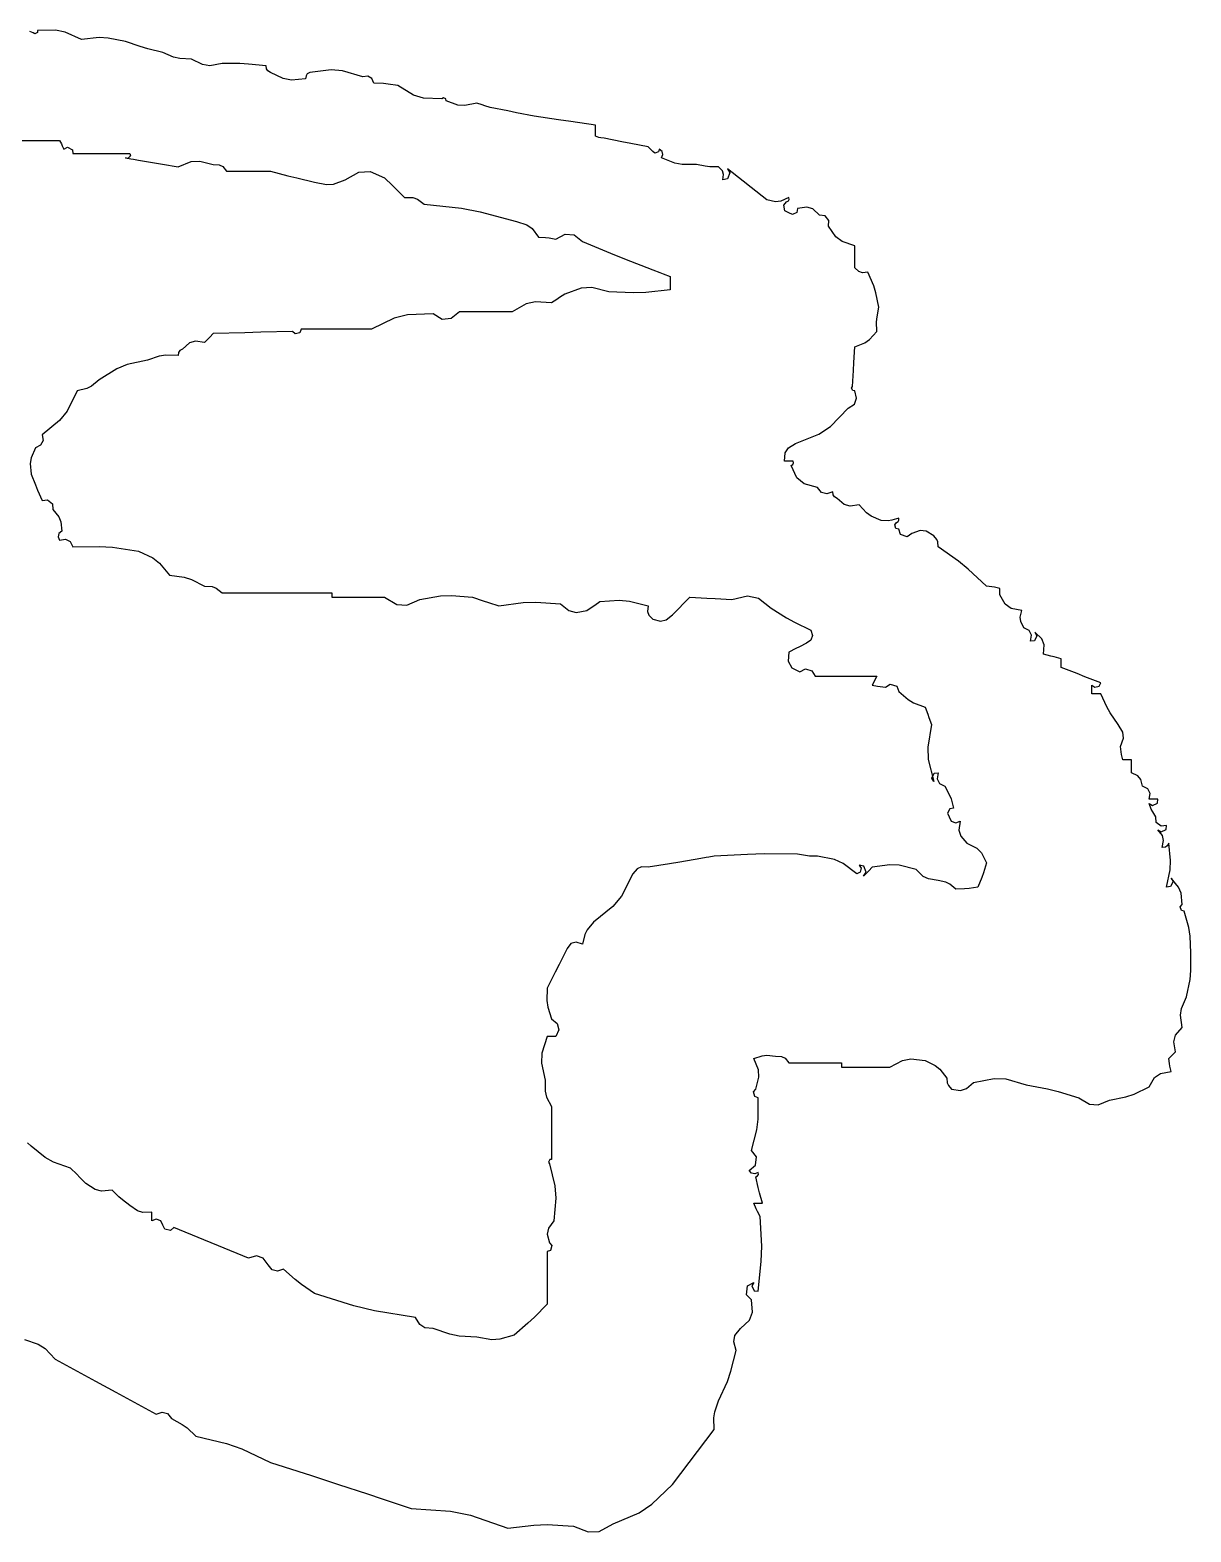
# Model space of a CAD drawing. Header units: millimetres. Extents: x 539196 to 807275, y 431843 to 1156631.
# Drawn here: x 624197.3 to 624396.7, y 434165.6 to 434423.6 of the extents above; entities that cross this region are included whole.
import ezdxf

# ---------------------------------------------------------------- set-up
doc = ezdxf.new("R2010")
doc.units = ezdxf.units.MM
doc.header["$MEASUREMENT"] = 0

# ---------------------------------------------------------------- blocks, each defined once
blk = doc.blocks.new('nhgjnj')
for p, q in [((107.5436, 7.7949), (107.4921, 7.7804)), ((107.5707, 7.7992), (107.5436, 7.7949)), ((107.6241, 7.8012), (107.5707, 7.7992)), ((107.68, 7.8016), (107.6241, 7.8012)), ((107.7084, 7.7988), (107.68, 7.8016)), ((107.763, 7.7873), (107.7084, 7.7988)), ((107.4156, 7.762), (107.388, 7.7387)), ((107.388, 7.7387), (107.3986, 7.7451)), ((107.3986, 7.7451), (107.4144, 7.7372)), ((107.4353, 7.7702), (107.4156, 7.762)), ((107.4713, 7.7734), (107.4353, 7.7702)), ((107.4782, 7.7679), (107.4713, 7.7734)), ((107.49, 7.7719), (107.4782, 7.7679)), ((107.4921, 7.7804), (107.49, 7.7719)), ((107.7993, 7.7721), (107.763, 7.7873)), ((107.8213, 7.7689), (107.7993, 7.7721)), ((107.8603, 7.7734), (107.8213, 7.7689)), ((107.8846, 7.7531), (107.8603, 7.7734)), ((107.9054, 7.7474), (107.8846, 7.7531)), ((107.9367, 7.7526), (107.9054, 7.7474)), ((107.945, 7.7443), (107.9367, 7.7526)), ((107.9492, 7.7401), (107.945, 7.7443)), ((107.1503, 7.6957), (107.1379, 7.697)), ((107.1379, 7.697), (107.1379, 7.6859)), ((107.2233, 7.7072), (107.2112, 7.6919)), ((107.2336, 7.7235), (107.2213, 7.7248)), ((107.2213, 7.7248), (107.2233, 7.7072)), ((107.2415, 7.7077), (107.2336, 7.7235)), ((107.2529, 7.7115), (107.2351, 7.697)), ((107.2351, 7.697), (107.2415, 7.7077)), ((107.2682, 7.7153), (107.2529, 7.7115)), ((107.2907, 7.7109), (107.2682, 7.7153)), ((107.3322, 7.7373), (107.2768, 7.7318)), ((107.2768, 7.7318), (107.2855, 7.7267)), ((107.2855, 7.7267), (107.2894, 7.7209)), ((107.2894, 7.7209), (107.2907, 7.7109)), ((107.3612, 7.7359), (107.3322, 7.7373)), ((107.4157, 7.7248), (107.3612, 7.7359)), ((107.4144, 7.7372), (107.4157, 7.7248)), ((107.9575, 7.7318), (107.9492, 7.7401)), ((107.9743, 7.7338), (107.9575, 7.7318)), ((107.9827, 7.7352), (107.9743, 7.7338)), ((107.9992, 7.7387), (107.9827, 7.7352)), ((108.0049, 7.7053), (107.9992, 7.7387)), ((108.0184, 7.6861), (108.0049, 7.7053)), ((107.0962, 7.6484), (107.0751, 7.6433)), ((107.1047, 7.665), (107.0962, 7.6484)), ((107.1195, 7.6724), (107.1047, 7.665)), ((107.1379, 7.6693), (107.1195, 7.6724)), ((107.1379, 7.6859), (107.1379, 7.6804)), ((107.1379, 7.6804), (107.1379, 7.6693)), ((107.1581, 7.6799), (107.1503, 7.6957)), ((107.1518, 7.6693), (107.1581, 7.6799)), ((107.169, 7.6763), (107.1518, 7.6693)), ((107.1775, 7.6806), (107.169, 7.6763)), ((107.1935, 7.6901), (107.1775, 7.6806)), ((107.2112, 7.6919), (107.1935, 7.6901)), ((108.0478, 7.6693), (108.0184, 7.6861)), ((108.0705, 7.6216), (108.0478, 7.6693)), ((107.0295, 7.6137), (107.0129, 7.6137)), ((107.0129, 7.6137), (107.0129, 7.6026)), ((107.0129, 7.6026), (107.0129, 7.597)), ((107.0379, 7.6137), (107.0295, 7.6137)), ((107.0545, 7.6137), (107.0379, 7.6137)), ((107.0634, 7.6335), (107.0545, 7.6137)), ((107.0751, 7.6433), (107.0634, 7.6335)), ((108.079, 7.5959), (108.0705, 7.6216)), ((106.9017, 7.572), (106.8649, 7.5464)), ((106.9258, 7.5862), (106.9017, 7.572)), ((106.9448, 7.5881), (106.9258, 7.5862)), ((106.9712, 7.579), (106.9448, 7.5881)), ((106.988, 7.581), (106.9712, 7.579)), ((106.9963, 7.5824), (106.988, 7.581)), ((107.0129, 7.5859), (106.9963, 7.5824)), ((107.0129, 7.597), (107.0129, 7.5859)), ((108.0895, 7.5442), (108.079, 7.5959)), ((106.7698, 7.5164), (106.7504, 7.4664)), ((106.7802, 7.5118), (106.7698, 7.5164)), ((106.7838, 7.4977), (106.7802, 7.5118)), ((106.8452, 7.5352), (106.8045, 7.5164)), ((106.8045, 7.5164), (106.8045, 7.5053)), ((106.8649, 7.5464), (106.8452, 7.5352)), ((108.1044, 7.5082), (108.0895, 7.5442)), ((108.1025, 7.4805), (108.1044, 7.5082)), ((106.7504, 7.4664), (106.7406, 7.4414)), ((106.7767, 7.4887), (106.7838, 7.4977)), ((106.7878, 7.4887), (106.7767, 7.4887)), ((106.7934, 7.4887), (106.7878, 7.4887)), ((106.8045, 7.4887), (106.7934, 7.4887)), ((106.8045, 7.5053), (106.8045, 7.4998)), ((106.8045, 7.4998), (106.8045, 7.4887)), ((108.0826, 7.447), (108.1025, 7.4805)), ((106.7406, 7.4414), (106.7211, 7.3914)), ((108.0619, 7.3814), (108.0826, 7.447)), ((106.6878, 7.3692), (106.685, 7.3581)), ((106.6934, 7.3914), (106.6878, 7.3692)), ((106.7045, 7.3914), (106.6934, 7.3914)), ((106.71, 7.3914), (106.7045, 7.3914)), ((106.7211, 7.3914), (106.71, 7.3914)), ((108.0535, 7.3478), (108.0619, 7.3814)), ((106.6305, 7.3299), (106.61, 7.3081)), ((106.6496, 7.3376), (106.6305, 7.3299)), ((106.6795, 7.3358), (106.6496, 7.3376)), ((106.685, 7.3581), (106.6795, 7.3358)), ((108.0409, 7.2803), (108.0535, 7.3478)), ((106.5961, 7.2733), (106.5759, 7.2636)), ((106.6046, 7.2899), (106.5961, 7.2733)), ((106.6194, 7.2974), (106.6046, 7.2899)), ((106.61, 7.3081), (106.6207, 7.3144)), ((106.6378, 7.2942), (106.6194, 7.2974)), ((106.6207, 7.3144), (106.6365, 7.3065)), ((106.6365, 7.3065), (106.6378, 7.2942)), ((108.0223, 7.2162), (108.0409, 7.2803)), ((106.5348, 7.233), (106.5214, 7.2138)), ((106.5405, 7.2664), (106.5348, 7.233)), ((106.5625, 7.262), (106.5405, 7.2664)), ((106.5759, 7.2636), (106.5625, 7.262)), ((106.4675, 7.1804), (106.4661, 7.172)), ((106.4711, 7.1969), (106.4675, 7.1804)), ((106.4794, 7.1969), (106.4711, 7.1969)), ((106.4836, 7.1969), (106.4794, 7.1969)), ((106.4919, 7.1969), (106.4836, 7.1969)), ((106.5214, 7.2138), (106.4919, 7.1969)), ((108.0208, 7.179), (108.0223, 7.2162)), ((108.0339, 7.1136), (108.0208, 7.179)), ((106.4641, 7.1552), (106.4106, 7.0972)), ((106.4661, 7.172), (106.4641, 7.1552)), ((107.2927, 7.1243), (107.3077, 7.1394)), ((107.3077, 7.1394), (107.3393, 7.1552)), ((107.3393, 7.1552), (107.3704, 7.1455)), ((107.3704, 7.1455), (107.3857, 7.1399)), ((107.3857, 7.1399), (107.4157, 7.1275)), ((107.4157, 7.1275), (107.4202, 7.0999)), ((106.4106, 7.0972), (106.3854, 7.0664)), ((107.255, 7.0736), (107.2768, 7.0927)), ((107.2768, 7.0927), (107.2927, 7.1243)), ((107.4202, 7.0999), (107.4216, 7.0859)), ((107.4216, 7.0859), (107.4227, 7.058)), ((108.0531, 7.0918), (108.0339, 7.1136)), ((108.0587, 7.0728), (108.0531, 7.0918)), ((106.3854, 7.0664), (106.3391, 7.0024)), ((107.0962, 7.0233), (107.1227, 7.0372)), ((107.1227, 7.0372), (107.1369, 7.0429)), ((107.1369, 7.0429), (107.1657, 7.0511)), ((107.1657, 7.0511), (107.1682, 7.0389)), ((107.1682, 7.0389), (107.1822, 7.0319)), ((107.1822, 7.0319), (107.1935, 7.0372)), ((107.1935, 7.0372), (107.207, 7.0435)), ((107.207, 7.0435), (107.2128, 7.058)), ((107.2128, 7.058), (107.2074, 7.0719)), ((107.2074, 7.0719), (107.2361, 7.0679)), ((107.2361, 7.0679), (107.255, 7.0736)), ((107.4063, 7.0393), (107.4001, 7.0267)), ((107.4227, 7.058), (107.4063, 7.0393)), ((108.02, 7.0302), (108.035, 7.0312)), ((108.035, 7.0312), (108.0433, 7.0345)), ((108.0433, 7.0345), (108.0548, 7.0441)), ((108.0548, 7.0441), (108.0587, 7.0728)), ((106.3044, 6.9885), (106.2902, 6.9645)), ((106.3159, 6.9981), (106.3044, 6.9885)), ((106.3242, 7.0015), (106.3159, 6.9981)), ((106.3391, 7.0024), (106.3242, 7.0015)), ((107.0122, 6.9708), (107.0823, 6.9885)), ((107.0559, 6.9901), (107.0545, 7.0024)), ((107.0545, 7.0024), (107.0729, 6.9992)), ((107.0717, 6.9822), (107.0559, 6.9901)), ((107.0823, 6.9885), (107.0717, 6.9822)), ((107.0729, 6.9992), (107.0878, 7.0067)), ((107.0878, 7.0067), (107.0962, 7.0233)), ((107.3949, 7.0024), (107.3901, 6.9717)), ((107.4001, 7.0267), (107.3949, 7.0024)), ((107.9645, 6.9608), (107.98, 6.9928)), ((107.98, 6.9928), (107.9922, 7.008)), ((107.9922, 7.008), (108.02, 7.0302)), ((106.2902, 6.9645), (106.2883, 6.9455)), ((106.2883, 6.9455), (106.2974, 6.9191)), ((106.8325, 6.9247), (106.8462, 6.9608)), ((106.8462, 6.9608), (106.8684, 6.9691)), ((106.8684, 6.9691), (106.8795, 6.9733)), ((106.8795, 6.9733), (106.9017, 6.9816)), ((106.9017, 6.9816), (106.973, 6.9693)), ((106.973, 6.9693), (107.0122, 6.9708)), ((107.3819, 6.9552), (107.3602, 6.933)), ((107.3901, 6.9717), (107.3819, 6.9552)), ((107.9592, 6.9158), (107.9645, 6.9608)), ((106.2974, 6.9191), (106.3076, 6.9047)), ((106.3076, 6.9047), (106.3003, 6.8828)), ((106.7975, 6.8774), (106.8223, 6.9071)), ((106.8223, 6.9071), (106.8325, 6.9247)), ((107.3602, 6.933), (107.3466, 6.879)), ((107.9641, 6.8896), (107.9592, 6.9158)), ((107.9853, 6.8496), (107.9641, 6.8896)), ((106.255, 6.8783), (106.2488, 6.8774)), ((106.2488, 6.8774), (106.2555, 6.856)), ((106.2597, 6.8759), (106.255, 6.8783)), ((106.2555, 6.856), (106.257, 6.8442)), ((106.257, 6.8442), (106.2558, 6.8218)), ((106.2627, 6.8705), (106.2597, 6.8759)), ((106.2695, 6.8649), (106.2627, 6.8705)), ((106.2814, 6.8689), (106.2695, 6.8649)), ((106.2835, 6.8774), (106.2814, 6.8689)), ((106.3003, 6.8828), (106.2835, 6.8774)), ((106.7735, 6.8501), (106.7808, 6.872)), ((106.7837, 6.8357), (106.7735, 6.8501)), ((106.7808, 6.872), (106.7975, 6.8774)), ((107.3466, 6.879), (107.3451, 6.8491)), ((107.3451, 6.8491), (107.3532, 6.7941)), ((107.9853, 6.7885), (107.9853, 6.8496)), ((105.5136, 6.7985), (105.4709, 6.7802)), ((105.5363, 6.8056), (105.5136, 6.7985)), ((105.582, 6.8149), (105.5363, 6.8056)), ((105.6121, 6.809), (105.582, 6.8149)), ((105.6277, 6.8076), (105.6121, 6.809)), ((105.6584, 6.8079), (105.6277, 6.8076)), ((105.6836, 6.7852), (105.6584, 6.8079)), ((106.2558, 6.8218), (106.2425, 6.7906)), ((106.7489, 6.7302), (106.7489, 6.8079)), ((106.7489, 6.8079), (106.76, 6.8024)), ((106.76, 6.8024), (106.7656, 6.7996)), ((106.7656, 6.7996), (106.7767, 6.7941)), ((106.7767, 6.7941), (106.7802, 6.8106)), ((106.7802, 6.8106), (106.7816, 6.819)), ((106.7816, 6.819), (106.7837, 6.8357)), ((107.3532, 6.7941), (107.3643, 6.7829)), ((105.469, 6.7513), (105.457, 6.7385)), ((105.4728, 6.7627), (105.469, 6.7513)), ((105.4709, 6.7802), (105.4728, 6.7627)), ((105.6943, 6.7699), (105.6836, 6.7852)), ((105.707, 6.7385), (105.6943, 6.7699)), ((106.2319, 6.7755), (106.2071, 6.7524)), ((106.2071, 6.7524), (106.2111, 6.7236)), ((106.2425, 6.7906), (106.2319, 6.7755)), ((107.3499, 6.7669), (107.3463, 6.7524)), ((107.3463, 6.7524), (107.3561, 6.7584)), ((107.3684, 6.7743), (107.3499, 6.7669)), ((107.3561, 6.7584), (107.3683, 6.7553)), ((107.3643, 6.7829), (107.3699, 6.7774)), ((107.3683, 6.7553), (107.3741, 6.7454)), ((107.381, 6.7663), (107.3684, 6.7743)), ((107.3699, 6.7774), (107.381, 6.7663)), ((107.9853, 6.7579), (107.9853, 6.7885)), ((107.9853, 6.6968), (107.9853, 6.7579)), ((105.3743, 6.699), (105.3592, 6.6789)), ((105.3875, 6.7385), (105.3743, 6.699)), ((105.4153, 6.7385), (105.3875, 6.7385)), ((105.4292, 6.7385), (105.4153, 6.7385)), ((105.457, 6.7385), (105.4292, 6.7385)), ((105.757, 6.7361), (105.707, 6.7385)), ((105.7821, 6.7347), (105.757, 6.7361)), ((105.832, 6.7315), (105.7821, 6.7347)), ((105.8374, 6.7284), (105.832, 6.7315)), ((105.8452, 6.7323), (105.8374, 6.7284)), ((105.8459, 6.7385), (105.8452, 6.7323)), ((105.869, 6.7443), (105.8459, 6.7385)), ((105.888, 6.7372), (105.869, 6.7443)), ((105.9015, 6.7176), (105.888, 6.7372)), ((105.9588, 6.6616), (105.9015, 6.7176)), ((106.2054, 6.7047), (106.1863, 6.6829)), ((106.2111, 6.7236), (106.2054, 6.7047)), ((106.7489, 6.6913), (106.7489, 6.7302)), ((107.3411, 6.7017), (107.3289, 6.6741)), ((107.3741, 6.7454), (107.3411, 6.7017)), ((105.3073, 6.6569), (105.2924, 6.645)), ((105.325, 6.6551), (105.3073, 6.6569)), ((105.3592, 6.6789), (105.325, 6.6551)), ((105.983, 6.6254), (105.9588, 6.6616)), ((106.1754, 6.6704), (106.1655, 6.669)), ((106.1655, 6.669), (106.1721, 6.6499)), ((106.1812, 6.6743), (106.1754, 6.6704)), ((106.1863, 6.6829), (106.1812, 6.6743)), ((106.7489, 6.6135), (106.7489, 6.6913)), ((107.3289, 6.6741), (107.3185, 6.6204)), ((107.9714, 6.6301), (107.9714, 6.6968)), ((107.9714, 6.6968), (107.977, 6.6968)), ((107.977, 6.6968), (107.9798, 6.6968)), ((107.9798, 6.6968), (107.9853, 6.6968)), ((105.2707, 6.6059), (105.2649, 6.5865)), ((105.2903, 6.6274), (105.2707, 6.6059)), ((105.2924, 6.645), (105.2903, 6.6274)), ((106.0126, 6.5509), (105.983, 6.6254)), ((106.1516, 6.6204), (106.1404, 6.5785)), ((106.1673, 6.6331), (106.1516, 6.6204)), ((106.1721, 6.6499), (106.1673, 6.6331)), ((106.6031, 6.5996), (106.6198, 6.605)), ((106.6198, 6.605), (106.6346, 6.6)), ((106.7256, 6.5827), (106.7315, 6.6033)), ((106.7315, 6.6033), (106.7489, 6.6135)), ((107.3185, 6.6204), (107.3176, 6.5953)), ((107.9714, 6.5968), (107.9714, 6.6301)), ((105.2649, 6.5865), (105.2694, 6.5579)), ((105.2694, 6.5579), (105.2816, 6.5553)), ((106.1404, 6.5785), (106.1213, 6.5556)), ((106.5776, 6.5483), (106.6031, 6.5996)), ((106.6346, 6.6), (106.6447, 6.5857)), ((106.6447, 6.5857), (106.6558, 6.5634)), ((106.6558, 6.5634), (106.6614, 6.5523)), ((106.7219, 6.5394), (106.735, 6.5648)), ((106.735, 6.5648), (106.7256, 6.5827)), ((107.3116, 6.5579), (107.3111, 6.4523)), ((107.3162, 6.5826), (107.3116, 6.5579)), ((107.3176, 6.5953), (107.3162, 6.5826)), ((107.9714, 6.5301), (107.9714, 6.5968)), ((105.2408, 6.531), (105.2347, 6.5301)), ((105.2347, 6.5301), (105.2462, 6.5047)), ((105.2456, 6.5286), (105.2408, 6.531)), ((105.2486, 6.5232), (105.2456, 6.5286)), ((105.2593, 6.5139), (105.2486, 6.5232)), ((105.277, 6.5174), (105.2593, 6.5139)), ((105.2833, 6.5301), (105.277, 6.5174)), ((105.2816, 6.5553), (105.2886, 6.5414)), ((105.2886, 6.5414), (105.2833, 6.5301)), ((106.0262, 6.5285), (106.0126, 6.5509)), ((106.0421, 6.5186), (106.0262, 6.5285)), ((106.0682, 6.5162), (106.0421, 6.5186)), ((106.0744, 6.5448), (106.0682, 6.544)), ((106.0682, 6.544), (106.0682, 6.5329)), ((106.0682, 6.5329), (106.0682, 6.5273)), ((106.0682, 6.5273), (106.0682, 6.5162)), ((106.0791, 6.5425), (106.0744, 6.5448)), ((106.0821, 6.5371), (106.0791, 6.5425)), ((106.1213, 6.5556), (106.0821, 6.5371)), ((106.5336, 6.4745), (106.5637, 6.5232)), ((106.5637, 6.5232), (106.5776, 6.5483)), ((106.6614, 6.5523), (106.6725, 6.5301)), ((106.6725, 6.5301), (106.701, 6.5278)), ((106.701, 6.5278), (106.7219, 6.5394)), ((107.9512, 6.5071), (107.9569, 6.5185)), ((107.9569, 6.5185), (107.9714, 6.5301)), ((105.2479, 6.4879), (105.2416, 6.4606)), ((105.2462, 6.5047), (105.2479, 6.4879)), ((106.5018, 6.4343), (106.5336, 6.4745)), ((107.9479, 6.4606), (107.9506, 6.4884)), ((107.9506, 6.4884), (107.9512, 6.5071)), ((105.2416, 6.4606), (105.2027, 6.4106)), ((106.4941, 6.3994), (106.5018, 6.4343)), ((107.3111, 6.4523), (107.3125, 6.3994)), ((107.9494, 6.4457), (107.9479, 6.4606)), ((107.9575, 6.419), (107.9494, 6.4457)), ((107.9935, 6.434), (107.9575, 6.419)), ((108.017, 6.4357), (107.9935, 6.434)), ((108.0548, 6.4259), (108.017, 6.4357)), ((108.0633, 6.4183), (108.0548, 6.4259)), ((108.0786, 6.4221), (108.0633, 6.4183)), ((108.0826, 6.4329), (108.0786, 6.4221)), ((108.1498, 6.4327), (108.0826, 6.4329)), ((108.1841, 6.4284), (108.1498, 6.4327)), ((108.2493, 6.412), (108.1841, 6.4284)), ((108.2691, 6.4274), (108.2493, 6.412)), ((108.2958, 6.4245), (108.2691, 6.4274)), ((108.3118, 6.4051), (108.2958, 6.4245)), ((108.3249, 6.4337), (108.3187, 6.4329)), ((108.3187, 6.4329), (108.3231, 6.4223)), ((108.3231, 6.4223), (108.3206, 6.4124)), ((108.3296, 6.4313), (108.3249, 6.4337)), ((108.3326, 6.4259), (108.3296, 6.4313)), ((108.3663, 6.4327), (108.3326, 6.4259)), ((108.383, 6.4369), (108.3663, 6.4327)), ((108.416, 6.4468), (108.383, 6.4369)), ((108.416, 6.4356), (108.416, 6.4468)), ((108.416, 6.4301), (108.416, 6.4356)), ((108.416, 6.419), (108.416, 6.4301)), ((108.4331, 6.4263), (108.416, 6.419)), ((108.4415, 6.4305), (108.4331, 6.4263)), ((108.4576, 6.4398), (108.4415, 6.4305)), ((108.552, 6.4442), (108.4576, 6.4398)), ((108.5998, 6.4428), (108.552, 6.4442)), ((108.6938, 6.4329), (108.5998, 6.4428)), ((108.6772, 6.3996), (108.666, 6.419)), ((108.666, 6.419), (108.6767, 6.4126)), ((108.6767, 6.4126), (108.6925, 6.4205)), ((108.6925, 6.4205), (108.6938, 6.4329)), ((108.7602, 6.4149), (108.7216, 6.412)), ((108.7852, 6.4053), (108.7602, 6.4149)), ((105.1833, 6.3856), (105.1444, 6.3356)), ((105.2027, 6.4106), (105.1833, 6.3856)), ((106.5058, 6.3495), (106.4941, 6.3994)), ((107.3125, 6.3994), (107.3185, 6.2939)), ((108.3206, 6.4124), (108.3118, 6.4051)), ((108.706, 6.396), (108.6772, 6.3996)), ((108.7216, 6.412), (108.706, 6.396)), ((108.8119, 6.3773), (108.7852, 6.4053)), ((108.8342, 6.3598), (108.8119, 6.3773)), ((105.1502, 6.3199), (105.1374, 6.3078)), ((105.1444, 6.3356), (105.157, 6.3436)), ((105.1617, 6.3237), (105.1502, 6.3199)), ((105.157, 6.3436), (105.1755, 6.3362)), ((105.1791, 6.3217), (105.1617, 6.3237)), ((105.1755, 6.3362), (105.1791, 6.3217)), ((106.5029, 6.2967), (106.5058, 6.3495)), ((108.854, 6.3558), (108.8342, 6.3598)), ((108.8814, 6.3634), (108.854, 6.3558)), ((108.947, 6.347), (108.8814, 6.3634)), ((108.9795, 6.3357), (108.947, 6.347)), ((109.0411, 6.3078), (108.9795, 6.3357)), ((105.1372, 6.2799), (105.1358, 6.2658)), ((105.1374, 6.3078), (105.1372, 6.2799)), ((106.5015, 6.2703), (106.5029, 6.2967)), ((107.3185, 6.2939), (107.3213, 6.2773)), ((107.3213, 6.2773), (107.3227, 6.2689)), ((109.0757, 6.296), (109.0411, 6.3078)), ((109.0949, 6.293), (109.0757, 6.296)), ((109.1314, 6.2939), (109.0949, 6.293)), ((109.201, 6.2413), (109.1314, 6.2939)), ((105.1305, 6.2384), (105.1303, 6.1931)), ((105.1358, 6.2658), (105.1305, 6.2384)), ((106.4989, 6.2175), (106.5015, 6.2703)), ((107.3227, 6.2689), (107.3254, 6.2523)), ((107.3254, 6.2523), (107.3366, 6.1856)), ((109.2357, 6.2149), (109.201, 6.2413)), ((105.1303, 6.1931), (105.1258, 6.1695)), ((106.5211, 6.1953), (106.4989, 6.2175)), ((106.5322, 6.1842), (106.5211, 6.1953)), ((106.5544, 6.162), (106.5322, 6.1842)), ((107.3366, 6.1856), (107.3421, 6.1522)), ((109.3051, 6.162), (109.2357, 6.2149)), ((105.0892, 6.1291), (105.0819, 6.1203)), ((105.0991, 6.1316), (105.0892, 6.1291)), ((105.1097, 6.1272), (105.0991, 6.1316)), ((105.1258, 6.1695), (105.1097, 6.1272)), ((105.4722, 6.1217), (105.4764, 6.1328)), ((105.4764, 6.1328), (105.4847, 6.155)), ((105.4847, 6.155), (105.5014, 6.155)), ((105.5014, 6.155), (105.5098, 6.155)), ((105.5098, 6.155), (105.5264, 6.155)), ((105.5264, 6.155), (105.5351, 6.0777)), ((106.5706, 6.1421), (106.5544, 6.162)), ((106.5746, 6.1243), (106.5706, 6.1421)), ((107.3421, 6.1522), (107.3532, 6.0856)), ((109.3678, 6.0972), (109.3051, 6.162)), ((105.0749, 6.0856), (105.0638, 6.03)), ((105.0805, 6.0911), (105.0749, 6.0856)), ((105.0833, 6.0939), (105.0805, 6.0911)), ((105.0819, 6.1203), (105.0904, 6.1181)), ((105.0888, 6.0995), (105.0833, 6.0939)), ((105.0943, 6.1063), (105.0888, 6.0995)), ((105.0904, 6.1181), (105.0943, 6.1063)), ((105.4285, 6.0103), (105.4639, 6.0995)), ((105.4639, 6.0995), (105.4722, 6.1217)), ((106.511, 6.0262), (106.5266, 6.0856)), ((106.5266, 6.0856), (106.5441, 6.0836)), ((106.5441, 6.0836), (106.5555, 6.0874)), ((106.5555, 6.0874), (106.5683, 6.0995)), ((106.5683, 6.0995), (106.5746, 6.1243)), ((107.3532, 6.0856), (107.3517, 6.0645)), ((109.3945, 6.0572), (109.3678, 6.0972)), ((105.5365, 6.0383), (105.5334, 5.9605)), ((105.5351, 6.0777), (105.5365, 6.0383)), ((107.3517, 6.0645), (107.3577, 6.0504)), ((107.3577, 6.0504), (107.3741, 6.0369)), ((107.3741, 6.0369), (107.4442, 6.0007)), ((109.4301, 5.9744), (109.3945, 6.0572)), ((105.0583, 6.0022), (105.0471, 5.9466)), ((105.0638, 6.03), (105.0583, 6.0022)), ((105.4104, 5.9658), (105.4285, 6.0103)), ((106.5081, 5.9939), (106.511, 6.0262)), ((106.5128, 5.9327), (106.5081, 5.9939)), ((107.4442, 6.0007), (107.4775, 5.9735)), ((105.0471, 5.9466), (105.0464, 5.9352)), ((105.3736, 5.8772), (105.4104, 5.9658)), ((105.5334, 5.9605), (105.5194, 5.9067)), ((107.4775, 5.9735), (107.5269, 5.9119)), ((109.4537, 5.9303), (109.4301, 5.9744)), ((105.0055, 5.9189), (104.9944, 5.8411)), ((105.0194, 5.9189), (105.0055, 5.9189)), ((105.0263, 5.9189), (105.0194, 5.9189)), ((105.0402, 5.9189), (105.0263, 5.9189)), ((105.0449, 5.9293), (105.0402, 5.9189)), ((105.0464, 5.9352), (105.0449, 5.9293)), ((105.5194, 5.9067), (105.521, 5.8738)), ((106.5239, 5.9161), (106.5128, 5.9327)), ((106.5294, 5.9077), (106.5239, 5.9161)), ((106.5405, 5.8911), (106.5294, 5.9077)), ((106.5469, 5.8573), (106.5405, 5.8911)), ((107.5269, 5.9119), (107.5511, 5.8925)), ((107.5511, 5.8925), (107.5662, 5.8849)), ((109.437, 5.8494), (109.4556, 5.8959)), ((109.4556, 5.8959), (109.4537, 5.9303)), ((105.3506, 5.8232), (105.3529, 5.8509)), ((105.3529, 5.8509), (105.3736, 5.8772)), ((105.521, 5.8738), (105.5403, 5.8216)), ((106.5412, 5.8345), (106.5469, 5.8573)), ((107.5662, 5.8849), (107.5963, 5.8772)), ((107.5963, 5.8772), (107.5896, 5.8581)), ((107.5896, 5.8581), (107.5945, 5.8412)), ((109.4324, 5.7661), (109.437, 5.8494)), ((104.9888, 5.8022), (104.9777, 5.7244)), ((104.9944, 5.8411), (104.9888, 5.8022)), ((105.3667, 5.7938), (105.3506, 5.8232)), ((105.5403, 5.8216), (105.5514, 5.8049)), ((105.5514, 5.8049), (105.557, 5.7966)), ((105.557, 5.7966), (105.5681, 5.7799)), ((106.5143, 5.7301), (106.5197, 5.8077)), ((106.5197, 5.8077), (106.5412, 5.8345)), ((107.5945, 5.8412), (107.6102, 5.8286)), ((107.6102, 5.8286), (107.6602, 5.8036)), ((107.6602, 5.8036), (107.6852, 5.791)), ((107.8325, 5.7799), (107.8471, 5.7976)), ((107.8471, 5.7976), (107.8669, 5.8025)), ((107.8669, 5.8025), (107.8881, 5.7938)), ((105.3597, 5.7383), (105.3612, 5.7606)), ((105.3612, 5.7606), (105.3626, 5.7718)), ((105.3626, 5.7718), (105.3667, 5.7938)), ((105.5681, 5.7799), (105.5647, 5.7288)), ((107.6852, 5.791), (107.7353, 5.766)), ((107.7353, 5.766), (107.7745, 5.7645)), ((107.7745, 5.7645), (107.7952, 5.7675)), ((107.7952, 5.7675), (107.8325, 5.7799)), ((107.8881, 5.7938), (107.8881, 5.7827)), ((107.8881, 5.7827), (107.8881, 5.7772)), ((107.8881, 5.7772), (107.8881, 5.766)), ((107.8881, 5.766), (107.9411, 5.7493)), ((107.9411, 5.7493), (107.9725, 5.7477)), ((107.9725, 5.7477), (108.027, 5.7591)), ((108.027, 5.7591), (108.0614, 5.7593)), ((108.0614, 5.7593), (108.0799, 5.764)), ((108.0799, 5.764), (108.1103, 5.7799)), ((108.1103, 5.7799), (108.177, 5.7799)), ((108.177, 5.7799), (108.2104, 5.7799)), ((108.2104, 5.7799), (108.277, 5.7799)), ((108.277, 5.7799), (108.2777, 5.7738)), ((108.2777, 5.7738), (108.2856, 5.7698)), ((108.2856, 5.7698), (108.2909, 5.773)), ((108.2909, 5.773), (108.3612, 5.7905)), ((108.3612, 5.7905), (108.3994, 5.7934)), ((108.3994, 5.7934), (108.4715, 5.7869)), ((108.4715, 5.7869), (108.4942, 5.7699)), ((108.4942, 5.7699), (108.5135, 5.766)), ((108.5135, 5.766), (108.541, 5.773)), ((108.541, 5.773), (108.5496, 5.7806)), ((108.5496, 5.7806), (108.5648, 5.7768)), ((108.5648, 5.7768), (108.5688, 5.766)), ((108.5688, 5.766), (108.6355, 5.766)), ((108.6355, 5.766), (108.6688, 5.766)), ((108.6688, 5.766), (108.7355, 5.766)), ((108.7355, 5.766), (108.7756, 5.7256)), ((109.4338, 5.7238), (109.4324, 5.7661)), ((104.9777, 5.7244), (104.9666, 5.6688)), ((105.3111, 5.6688), (105.3208, 5.7013)), ((105.3208, 5.7013), (105.3325, 5.718)), ((105.3325, 5.718), (105.3597, 5.7383)), ((105.5647, 5.7288), (105.5712, 5.6998)), ((106.5157, 5.6903), (106.5143, 5.7301)), ((108.7756, 5.7256), (108.7951, 5.7047)), ((108.7951, 5.7047), (108.8327, 5.6619)), ((109.444, 5.641), (109.4338, 5.7238)), ((104.9666, 5.6688), (104.961, 5.641)), ((105.28, 5.5541), (105.3111, 5.6688)), ((105.5712, 5.6998), (105.5959, 5.6549)), ((105.5959, 5.6549), (105.5959, 5.5882)), ((106.5266, 5.6132), (106.5157, 5.6903)), ((108.8327, 5.6619), (108.8461, 5.6165)), ((104.961, 5.641), (104.9499, 5.5854)), ((106.5155, 5.5799), (106.5266, 5.6132)), ((108.8461, 5.6165), (108.8476, 5.5904)), ((109.4028, 5.5232), (109.444, 5.641)), ((104.9414, 5.5605), (104.936, 5.5438)), ((104.9442, 5.5688), (104.9414, 5.5605)), ((104.9499, 5.5854), (104.9442, 5.5688)), ((105.5959, 5.5882), (105.5959, 5.5549)), ((106.4989, 5.5299), (106.51, 5.5632)), ((106.51, 5.5632), (106.5155, 5.5799)), ((108.8476, 5.5904), (108.8397, 5.5438)), ((104.936, 5.5438), (104.9437, 5.5055)), ((105.2688, 5.4951), (105.28, 5.5541)), ((105.5959, 5.5549), (105.5959, 5.4882)), ((106.4935, 5.4634), (106.4989, 5.5299)), ((108.8397, 5.5438), (108.8362, 5.4872)), ((109.3899, 5.4599), (109.4028, 5.5232)), ((104.9421, 5.4833), (104.9291, 5.4465)), ((104.9437, 5.5055), (104.9421, 5.4833)), ((105.2555, 5.3771), (105.2688, 5.4951)), ((105.5959, 5.4882), (105.6177, 5.4628)), ((106.495, 5.429), (106.4935, 5.4634)), ((108.8362, 5.4872), (108.8304, 5.4584)), ((104.9229, 5.4458), (104.919, 5.438)), ((104.919, 5.438), (104.9221, 5.4326)), ((104.9221, 5.4326), (104.9201, 5.3747)), ((104.9291, 5.4465), (104.9229, 5.4458)), ((105.6201, 5.4335), (105.6028, 5.4049)), ((105.6177, 5.4628), (105.6201, 5.4335)), ((106.5058, 5.3632), (106.495, 5.429)), ((108.8304, 5.4584), (108.8119, 5.4049)), ((109.3815, 5.3354), (109.3899, 5.4599)), ((104.9201, 5.3747), (104.9106, 5.3433)), ((105.2397, 5.356), (105.2555, 5.3771)), ((105.6028, 5.4049), (105.6058, 5.3247)), ((108.8097, 5.3787), (108.7997, 5.3627)), ((108.8119, 5.4049), (108.8097, 5.3787)), ((104.9106, 5.3433), (104.8804, 5.2937)), ((105.2347, 5.3409), (105.2397, 5.356)), ((105.2347, 5.3146), (105.2347, 5.3409)), ((105.6058, 5.3247), (105.6163, 5.2825)), ((106.5236, 5.3223), (106.5058, 5.3632)), ((106.5216, 5.2903), (106.5236, 5.3223)), ((108.7772, 5.3493), (108.7563, 5.2195)), ((108.7997, 5.3627), (108.7772, 5.3493)), ((109.3507, 5.2438), (109.3815, 5.3354)), ((104.8804, 5.2937), (104.8758, 5.2634)), ((105.1722, 5.252), (105.1972, 5.277)), ((105.1972, 5.277), (105.2097, 5.2895)), ((105.2097, 5.2895), (105.2347, 5.3146)), ((105.6163, 5.2825), (105.6515, 5.2104)), ((106.4989, 5.252), (106.5216, 5.2903)), ((104.8744, 5.248), (104.8735, 5.2173)), ((104.8758, 5.2634), (104.8744, 5.248)), ((105.1527, 5.2059), (105.1722, 5.252)), ((106.4989, 5.1854), (106.4989, 5.252)), ((109.3354, 5.1979), (109.3507, 5.2438)), ((104.8527, 5.1826), (104.8342, 5.1183)), ((104.8585, 5.2111), (104.8511, 5.1987)), ((104.8511, 5.1987), (104.8527, 5.1826)), ((104.8735, 5.2173), (104.8585, 5.2111)), ((105.1546, 5.1707), (105.1527, 5.2059)), ((105.6515, 5.2104), (105.6515, 5.1215)), ((106.4989, 5.152), (106.4989, 5.1854)), ((108.7563, 5.2195), (108.7408, 5.1549)), ((109.3051, 5.1062), (109.3354, 5.1979)), ((105.1791, 5.127), (105.1546, 5.1707)), ((106.4989, 5.0853), (106.4989, 5.152)), ((108.7408, 5.1549), (108.7008, 5.0298)), ((104.8342, 5.1183), (104.8312, 5.0824)), ((105.1921, 5.0902), (105.1791, 5.127)), ((105.1937, 5.068), (105.1921, 5.0902)), ((105.6515, 5.1215), (105.6515, 5.077)), ((106.485, 4.9464), (106.485, 5.0853)), ((106.485, 5.0853), (106.4905, 5.0853)), ((106.4905, 5.0853), (106.4933, 5.0853)), ((106.4933, 5.0853), (106.4989, 5.0853)), ((109.2767, 5.0202), (109.3051, 5.1062)), ((104.8312, 5.0824), (104.8388, 5.0159)), ((105.1861, 5.0298), (105.1937, 5.068)), ((105.6515, 5.077), (105.6515, 4.9881)), ((104.8388, 5.0159), (104.8438, 5.0072)), ((104.8438, 5.0072), (104.8497, 5.0033)), ((104.8497, 5.0033), (104.8596, 5.002)), ((104.8596, 5.002), (104.8635, 4.9569)), ((105.1727, 4.9741), (105.1861, 5.0298)), ((105.6515, 4.9881), (105.6622, 4.9841)), ((108.6726, 4.9891), (108.6572, 4.9695)), ((108.7008, 5.0298), (108.6726, 4.9891)), ((109.2628, 4.9772), (109.2767, 5.0202)), ((104.8635, 4.9569), (104.8587, 4.9315)), ((105.1513, 4.8908), (105.1658, 4.9463)), ((105.1658, 4.9463), (105.1727, 4.9741)), ((105.666, 4.9689), (105.6584, 4.9603)), ((105.6584, 4.9603), (105.6611, 4.8603)), ((105.6622, 4.9841), (105.666, 4.9689)), ((106.485, 4.877), (106.485, 4.9464)), ((108.6572, 4.9695), (108.6243, 4.9325)), ((109.2356, 4.8908), (109.2628, 4.9772)), ((104.8587, 4.9315), (104.8388, 4.8908)), ((108.6262, 4.8966), (108.6105, 4.8839)), ((108.6243, 4.9325), (108.631, 4.9134)), ((108.631, 4.9134), (108.6262, 4.8966)), ((104.8179, 4.877), (104.8127, 4.8216)), ((104.8279, 4.8783), (104.8179, 4.877)), ((104.8337, 4.8822), (104.8279, 4.8783)), ((104.8388, 4.8908), (104.8337, 4.8822)), ((105.1513, 4.8353), (105.1513, 4.8908)), ((105.6611, 4.8603), (105.6625, 4.8103)), ((106.485, 4.738), (106.485, 4.877)), ((108.5895, 4.8679), (108.5825, 4.8468)), ((108.5825, 4.8468), (108.5896, 4.8214)), ((108.6105, 4.8839), (108.5895, 4.8679)), ((109.1924, 4.8005), (109.2356, 4.8908)), ((104.8127, 4.8216), (104.8113, 4.7937)), ((105.1513, 4.8075), (105.1513, 4.8353)), ((105.1513, 4.7519), (105.1513, 4.8075)), ((105.6625, 4.8103), (105.6653, 4.7102)), ((108.5896, 4.8214), (108.5507, 4.7269)), ((109.1753, 4.7522), (109.1924, 4.8005)), ((104.8113, 4.7937), (104.811, 4.738)), ((105.1368, 4.7403), (105.1513, 4.7519)), ((109.1522, 4.6547), (109.1753, 4.7522)), ((104.811, 4.738), (104.8177, 4.6993)), ((105.1194, 4.6671), (105.1305, 4.7102)), ((105.1305, 4.7102), (105.1311, 4.7289)), ((105.1311, 4.7289), (105.1368, 4.7403)), ((105.6653, 4.7102), (105.6765, 4.6991)), ((106.4641, 4.6825), (106.4653, 4.7062)), ((106.4653, 4.7062), (106.4703, 4.7194)), ((106.4703, 4.7194), (106.485, 4.738)), ((108.5507, 4.7269), (108.5313, 4.6797)), ((104.8144, 4.6761), (104.7971, 4.6408)), ((104.8177, 4.6993), (104.8144, 4.6761)), ((105.121, 4.6405), (105.1194, 4.6671)), ((105.6765, 4.6991), (105.682, 4.6936)), ((105.682, 4.6936), (105.6931, 4.6825)), ((105.6931, 4.6825), (105.6892, 4.6537)), ((106.443, 4.6409), (106.4641, 4.6825)), ((108.5313, 4.6797), (108.4924, 4.5852)), ((104.7971, 4.6408), (104.7948, 4.6038)), ((105.1374, 4.5991), (105.121, 4.6405)), ((105.6892, 4.6537), (105.6948, 4.6348)), ((105.6948, 4.6348), (105.714, 4.613)), ((105.714, 4.613), (105.719, 4.6044)), ((106.4294, 4.5713), (106.4357, 4.6175)), ((106.4357, 4.6175), (106.443, 4.6409)), ((109.0967, 4.5783), (109.1151, 4.6113)), ((109.1151, 4.6113), (109.1265, 4.627)), ((109.1265, 4.627), (109.1522, 4.6547)), ((104.7904, 4.5847), (104.7763, 4.5505)), ((104.7948, 4.6038), (104.7904, 4.5847)), ((105.1291, 4.5491), (105.1374, 4.5991)), ((105.719, 4.6044), (105.7249, 4.6005)), ((105.7249, 4.6005), (105.7348, 4.5991)), ((105.7348, 4.5991), (105.7333, 4.5598)), ((106.3915, 4.5396), (106.4294, 4.5713)), ((108.4924, 4.5852), (108.5017, 4.5745)), ((108.5017, 4.5745), (108.4981, 4.5568)), ((109.0761, 4.5487), (109.0809, 4.5656)), ((109.0809, 4.5656), (109.0967, 4.5783)), ((104.7763, 4.5505), (104.7645, 4.5027)), ((105.1166, 4.4741), (105.1249, 4.5241)), ((105.1249, 4.5241), (105.1291, 4.5491)), ((105.7333, 4.5598), (105.7363, 4.5391)), ((105.7363, 4.5391), (105.7487, 4.5019)), ((106.353, 4.4741), (106.3749, 4.5185)), ((106.3749, 4.5185), (106.3915, 4.5396)), ((108.4549, 4.5158), (108.4438, 4.5158)), ((108.4438, 4.5158), (108.4446, 4.4868)), ((108.4604, 4.5158), (108.4549, 4.5158)), ((108.4715, 4.5158), (108.4604, 4.5158)), ((108.4719, 4.5442), (108.4661, 4.5297)), ((108.4661, 4.5297), (108.4715, 4.5158)), ((108.4854, 4.5505), (108.4719, 4.5442)), ((108.4981, 4.5568), (108.4854, 4.5505)), ((109.0133, 4.4019), (109.0828, 4.5297)), ((109.0828, 4.5297), (109.0761, 4.5487)), ((104.7575, 4.479), (104.7415, 4.4324)), ((104.7645, 4.5027), (104.7575, 4.479)), ((105.1138, 4.4574), (105.1166, 4.4741)), ((105.7487, 4.5019), (105.7633, 4.4375)), ((106.3411, 4.3914), (106.353, 4.4741)), ((108.4396, 4.47), (108.4229, 4.4463)), ((108.4446, 4.4868), (108.4396, 4.47)), ((104.7415, 4.4324), (104.7305, 4.3779)), ((105.0958, 4.4463), (105.1034, 4.448)), ((105.0958, 4.3741), (105.0958, 4.4463)), ((105.1034, 4.448), (105.1113, 4.4401)), ((105.1097, 4.4324), (105.1124, 4.4491)), ((105.1113, 4.4401), (105.1097, 4.4324)), ((105.1124, 4.4491), (105.1138, 4.4574)), ((105.7633, 4.4375), (105.7765, 4.4052)), ((108.4049, 4.4229), (108.3951, 4.4117)), ((108.4229, 4.4463), (108.4049, 4.4229)), ((104.7305, 4.3779), (104.729, 4.3488)), ((105.0958, 4.3379), (105.0958, 4.3741)), ((105.7765, 4.4052), (105.8112, 4.3491)), ((106.3383, 4.3492), (106.3411, 4.3914)), ((108.3951, 4.4117), (108.3743, 4.3907)), ((108.3743, 4.3907), (108.3771, 4.3565)), ((108.9786, 4.338), (109.0133, 4.4019)), ((104.729, 4.3488), (104.7346, 4.2935)), ((105.0958, 4.2657), (105.0958, 4.3379)), ((105.8112, 4.3491), (105.8313, 4.3254)), ((105.8313, 4.3254), (105.839, 4.3099)), ((106.3391, 4.2657), (106.3383, 4.3492)), ((108.3721, 4.3363), (108.3535, 4.3074)), ((108.3771, 4.3565), (108.3721, 4.3363)), ((108.9091, 4.2101), (108.9786, 4.338)), ((104.7346, 4.2935), (104.7112, 4.2418)), ((105.839, 4.3099), (105.8459, 4.2796)), ((105.8459, 4.2796), (105.91, 4.2485)), ((108.3243, 4.2782), (108.3048, 4.2588)), ((108.334, 4.2879), (108.3243, 4.2782)), ((108.3535, 4.3074), (108.334, 4.2879)), ((104.7112, 4.2418), (104.7051, 4.2112)), ((105.0541, 4.224), (105.0652, 4.2296)), ((105.0652, 4.2296), (105.0708, 4.2324)), ((105.0708, 4.2324), (105.0819, 4.2379)), ((105.0755, 4.2486), (105.0834, 4.2644)), ((105.0819, 4.2379), (105.0755, 4.2486)), ((105.0834, 4.2644), (105.0958, 4.2657)), ((105.91, 4.2485), (105.9405, 4.2241)), ((106.2607, 4.2277), (106.2905, 4.231)), ((106.2905, 4.231), (106.2978, 4.2221)), ((106.3151, 4.2424), (106.3225, 4.2572)), ((106.3183, 4.224), (106.3151, 4.2424)), ((106.3225, 4.2572), (106.3391, 4.2657)), ((108.3048, 4.2588), (108.2863, 4.2046)), ((104.7051, 4.2112), (104.7068, 4.1546)), ((105.0541, 4.1629), (105.0541, 4.224)), ((105.9405, 4.2241), (105.9849, 4.1685)), ((106.1911, 4.1861), (106.2033, 4.2014)), ((106.1932, 4.1685), (106.1911, 4.1861)), ((106.2033, 4.2014), (106.221, 4.2032)), ((106.221, 4.2032), (106.2448, 4.2213)), ((106.2448, 4.2213), (106.2607, 4.2277)), ((106.2978, 4.2221), (106.3077, 4.2197)), ((106.3077, 4.2197), (106.3183, 4.224)), ((108.2863, 4.2046), (108.2716, 4.178)), ((108.8756, 4.1783), (108.9091, 4.2101)), ((104.7068, 4.1546), (104.713, 4.1539)), ((104.7137, 4.1407), (104.7098, 4.1299)), ((104.713, 4.1539), (104.7169, 4.146)), ((104.7169, 4.146), (104.7137, 4.1407)), ((105.0541, 4.1323), (105.0541, 4.1629)), ((105.9849, 4.1685), (106.0032, 4.1716)), ((106.0032, 4.1716), (106.0181, 4.1642)), ((106.0181, 4.1642), (106.0265, 4.1476)), ((106.0265, 4.1476), (106.0576, 4.1343)), ((106.0576, 4.1343), (106.0762, 4.1312)), ((106.0762, 4.1312), (106.1099, 4.1337)), ((106.1099, 4.1337), (106.1432, 4.1476)), ((106.1432, 4.1476), (106.1599, 4.1546)), ((106.1599, 4.1546), (106.1932, 4.1685)), ((108.2354, 4.1337), (108.2243, 4.1226)), ((108.2716, 4.178), (108.2354, 4.1337)), ((108.8466, 4.1129), (108.8616, 4.1566)), ((108.8616, 4.1566), (108.8756, 4.1783)), ((105.0541, 4.0712), (105.0541, 4.1323))]:
    blk.add_line(p, q)
blk = doc.blocks.new('图签11')
at = {"xscale": 38.39999999990687, "yscale": 38.39999999996508, "zscale": 38.40000000000001}
blk.add_blockref('nhgjnj', (3663617.64, -352837.83), dxfattribs=at)

msp = doc.modelspace()

# ---------------------------------------------------------------- block references
at = {"xscale": 1.41428571427241, "yscale": 1.41428571427241, "zscale": 1.414285714285714, "rotation": 270}
msp.add_blockref('图签11', (1122986.51, 5621512.11), dxfattribs=at)

doc.saveas('drawing.dxf')
